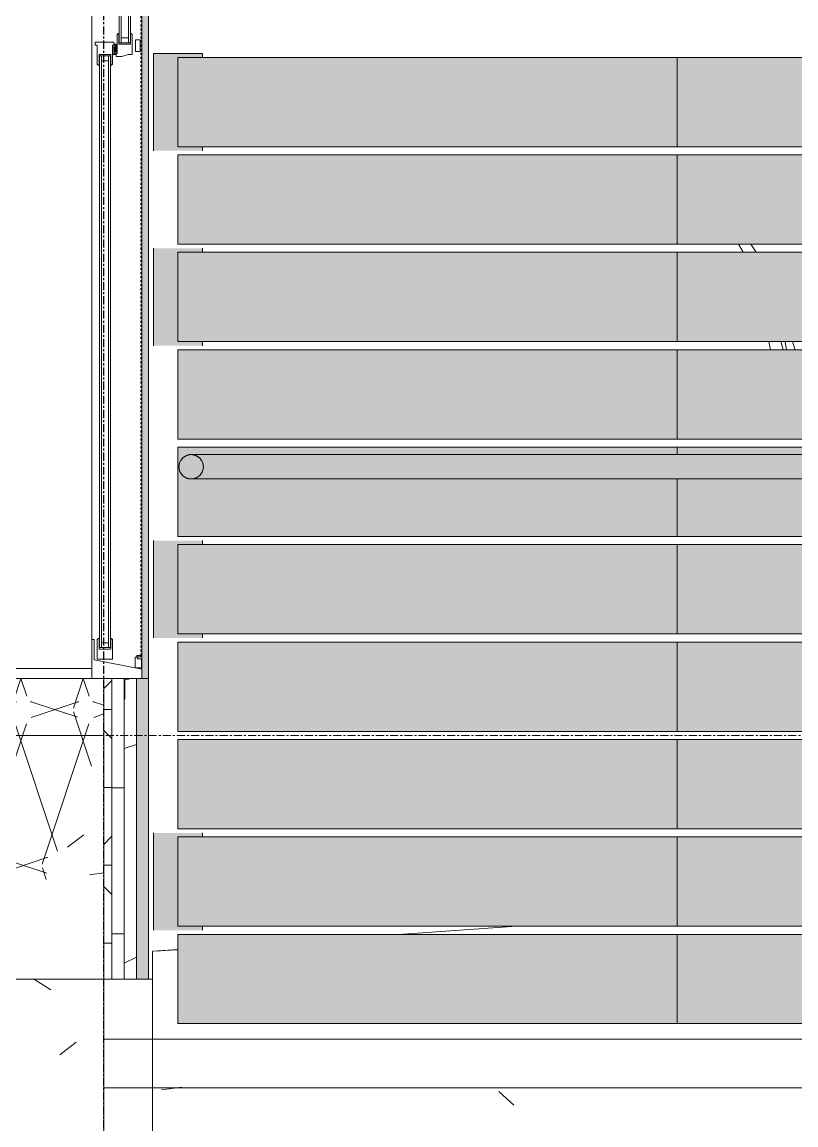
# Model space of a CAD drawing. Header units: inches. Extents: x 1718 to 6958, y -253 to 585.
# Drawn here: x 3824.3 to 3871.9, y -24 to 43.9 of the extents above; entities that cross this region are included whole.
import ezdxf

# ---------------------------------------------------------------- set-up
doc = ezdxf.new("R2010")
doc.units = ezdxf.units.IN
doc.header["$MEASUREMENT"] = 0
for name, pattern in [('Dash', [0.25, 0.125, -0.125]), ('Grid Line 1_2_', [0.875, 0.5, -0.125, 0.125, -0.125]), ('Grid Line 1_2__2_', [0.875, 0.5, -0.125, 0.125, -0.125])]:
    doc.linetypes.add(name, pattern=pattern)
for name, color, linetype, lineweight in [('0-1', 7, 'Continuous', 5), ('0-2', 250, 'Continuous', 9), ('A-DETL-GENF-2', 92, 'Continuous', 13), ('A-DETL-GENF-HDLN', 1, 'Dash', 9), ('A-FLOR-HRAL', 11, 'Continuous', 9), ('A-FLOR-LEVL', 51, 'Continuous', 9), ('A-FLOR-LEVL-1', 250, 'Continuous', 9), ('A-FLOR-LEVL-2', 252, 'Continuous', 9), ('A-FLOR-LEVL-5', 51, 'Grid Line 1_2_', 9), ('A-GLAZ', 151, 'Continuous', 13), ('A-GLAZ-1', 151, 'Continuous', 9), ('A-GLAZ-3', 151, 'Continuous', 20), ('A-GLAZ-CURT', 52, 'Continuous', 9), ('A-GLAZ-CWMG', 51, 'Continuous', 9), ('A-WALL', 113, 'Continuous', 13), ('A-WALL-6', 113, 'Continuous', 5), ('A-WALL-7', 113, 'Continuous', 9), ('A-WALL-PATT-1', 252, 'Continuous', 9), ('C-TOPO-2', 250, 'Continuous', 9), ('G-IMPT', 8, 'Continuous', 9), ('I-FURN', 30, 'Continuous', 9), ('S-FNDN-1', 250, 'Continuous', 9), ('S-FNDN-5', 32, 'Continuous', 9), ('S-GRID-1', 1, 'Grid Line 1_2__2_', 30)]:
    doc.layers.add(name, color=color, linetype=linetype, lineweight=lineweight)
pattern_1 = [(50, (3261.815, 68.768), (27.5427, -2.4099), [2.88, -31.68]), (355, (3261.815, 68.768), (-5.3278, 28.8843), [2.304, -25.344]), (100.451, (3264.11, 68.567), (22.2153, 26.4739), [2.448, -26.924]), (46.184, (3261.815, 76.448), (40.9819, -6.3564), [4.32, -47.52]), (96.636, (3265.23, 75.918), (35.8907, 37.4062), [3.671, -40.386]), (351.184, (3261.815, 76.45), (35.891, 37.4062), [3.456, -38.016]), (21, (3265.655, 74.528), (22.92104, -15.4607), [2.88, -31.68]), (326, (3265.655, 74.528), (9.3435, 27.8457), [2.304, -25.344]), (71.451, (3267.565, 73.24), (32.2648, 12.3844), [2.448, -26.924]), (37.5, (3261.815, 68.768), (0.46686, 12.78271), [1.267, -23.77, 1.267, -24.461, -25.44]), (37.5, (3261.815, 68.768), (0.46686, 12.78271), [-50.765, 1.267, -24.173]), (7.5, (3261.815, 68.768), (10.1016, 15.1451), [1.267, -13.402, 1.267, -23.194, -9.696]), (7.5, (3261.815, 68.768), (10.1016, 15.1451), [-39.13, 1.267, -8.429]), (327.5, (3253.252, 68.768), (20.49916, -0.86578), [1.267, -8.333, 1.267, -28.685, -39.744]), (327.5, (3253.252, 68.768), (20.49916, -0.86578), [-39.552, 1.267, -38.477]), (317.5, (3249.412, 68.768), (22.3948, 3.8443), [1.267, -11.213, 1.267, -18.624, -28.224]), (317.5, (3249.412, 68.768), (22.3948, 3.8443), [-32.371, 1.267, -26.957])]
pattern_2 = [(0, (3261.815, 68.768), (0, 9), []), (90, (3261.815, 68.768), (-9, 6e-16), [])]

# ---------------------------------------------------------------- blocks, each defined once
blk = doc.blocks.new('CTR  - Topography_rvt-1-BUILDING ELEVATION - COURTYARD - LOOKING WEST')
at = {"layer": 'C-TOPO-2'}
for p, q in [((3854.725, -11.75), (3847.47, -12.25)), ((3833.886, -13.186), (3832.324, -13.294)), ((3833.886, -13.203), (3832.324, -13.294)), ((3832.324, -13.294), (3832.802, -13.266)), ((3832.324, -15), (3832.324, -13.294)), ((3832.324, -13.294), (3832.324, -15)), ((3832.324, -13.294), (3832.324, -15))]:
    blk.add_line(p, q, dxfattribs=at)
blk = doc.blocks.new('Ramp - Ramp-1611072-BUILDING ELEVATION - COURTYARD - LOOKING WEST')
at = {"layer": 'A-FLOR-LEVL-1'}
for p, q in [((3943.324, -18.708), (3829.324, -18.708)), ((3829.324, -18.708), (3829.324, -21.708)), ((3829.324, -21.708), (3943.324, -21.708))]:
    blk.add_line(p, q, dxfattribs=at)
blk = doc.blocks.new('CTR - 1st Phase - Structure_rvt-1-BUILDING ELEVATION - COURTYARD - LOOKING WEST')
at = {"layer": 'A-WALL-PATT-1'}
h = blk.add_hatch(dxfattribs=at)
h.set_pattern_fill('FP_42', color=256, style=0, pattern_type=2)
h.set_pattern_definition(pattern_1)
h.paths.add_polyline_path([(3819.324, -168), (3829.324, -168), (3829.324, 0), (3823.824, -13.75), (3823.824, 0), (3823.324, 0), (3823.324, -15), (3819.324, -15), (3819.324, -166.941)], flags=0)
at = {"layer": 'S-FNDN-1'}
for p, q in [((3829.324, 0), (3823.324, 0)), ((3829.324, -168), (3829.324, 0))]:
    blk.add_line(p, q, dxfattribs=at)
at = {"layer": 'S-GRID-1'}
blk.add_line((3829.324, -159.836), (3829.324, 470.5), dxfattribs=at)
at = {"layer": '0-2'}
blk.add_blockref('Ramp - Ramp-1611072-BUILDING ELEVATION - COURTYARD - LOOKING WEST', (0, 0), dxfattribs=at)
blk = doc.blocks.new('Outdoor Table01 - 02ZUTB01_dwg-V9-BUILDING ELEVATION - COURTYARD - LOOKING WEST')
at = {"layer": 'G-IMPT'}
for p, q in [((3868.398, 30.25), (3868.668, 29.75)), ((3869.156, 30.25), (3869.479, 29.75)), ((3870.263, 24.25), (3870.35, 23.75)), ((3871.002, 24.25), (3871.139, 23.75)), ((3871.263, 24.25), (3871.35, 23.75)), ((3871.707, 24.25), (3871.87, 23.75))]:
    blk.add_line(p, q, dxfattribs=at)
blk = doc.blocks.new('Outdoor Table01 - Outdoor Table01-V10-BUILDING ELEVATION - COURTYARD - LOOKING WEST')
blk.add_blockref('Outdoor Table01 - 02ZUTB01_dwg-V9-BUILDING ELEVATION - COURTYARD - LOOKING WEST', (0, 0))
blk = doc.blocks.new('Ramp - Ramp-2760315-BUILDING ELEVATION - COURTYARD - LOOKING WEST')
at = {"layer": 'A-FLOR-LEVL-2'}
h = blk.add_hatch(dxfattribs=at)
h.set_pattern_fill('FP_42', color=256, style=0, pattern_type=2)
h.set_pattern_definition(pattern_1)
h.paths.add_polyline_path([(3938.683, -24.708), (3943.324, -24.708), (3943.324, -18.708), (3829.324, -18.708), (3829.324, -24.708), (3938.517, -24.708)], flags=0)
at = {"layer": 'A-FLOR-LEVL'}
for p, q in [((3943.324, -18.708), (3829.324, -18.708)), ((3829.324, -18.708), (3829.324, -24.708))]:
    blk.add_line(p, q, dxfattribs=at)
blk = doc.blocks.new('Railing - Railing-2760626-BUILDING ELEVATION - COURTYARD - LOOKING WEST')
at = {"layer": 'A-FLOR-HRAL'}
for points in [[(3834.699, 15.792), (3835.229, 16.012), (3835.449, 16.542), (3835.229, 17.073), (3834.699, 17.292), (3834.168, 17.073), (3833.949, 16.542), (3834.168, 16.012)], [(3921.455, 16.542), (3936.824, 16.542), (3936.824, 17.292), (3834.893, 17.267), (3835.074, 17.192), (3835.229, 17.073), (3835.348, 16.917), (3835.423, 16.736), (3835.449, 16.542), (3921.437, 16.542)], [(3933.781, 15.792), (3936.824, 15.818), (3936.824, 16.542), (3835.449, 16.542), (3835.423, 16.348), (3835.348, 16.167), (3835.229, 16.012), (3835.074, 15.893), (3834.893, 15.818), (3834.893, 15.792), (3933.764, 15.792)]]:
    blk.add_hatch(color=256, dxfattribs=at).paths.add_polyline_path(points, flags=0)
for p, q in [((3936.824, 17.292), (3834.699, 17.292)), ((3834.699, 15.792), (3936.824, 15.792))]:
    blk.add_line(p, q, dxfattribs=at)
for start, end in [(0, 180), (180, 360)]:
    blk.add_arc((3834.699, 16.542), 0.75, start, end, dxfattribs=at)
for points in [[(3833.949, 16.542), (3833.949, 16.608), (3833.962, 16.706), (3834.004, 16.83), (3834.047, 16.918), (3834.093, 16.987), (3834.135, 17.037), (3834.179, 17.085), (3834.241, 17.139), (3834.309, 17.185), (3834.367, 17.215), (3834.412, 17.236), (3834.458, 17.253), (3834.504, 17.267), (3834.552, 17.278), (3834.601, 17.286), (3834.65, 17.291), (3834.699, 17.293), (3834.748, 17.291), (3834.797, 17.286), (3834.845, 17.278), (3834.893, 17.267), (3834.94, 17.253), (3834.986, 17.236), (3835.031, 17.215), (3835.074, 17.192), (3835.115, 17.166), (3835.169, 17.128), (3835.218, 17.085), (3835.263, 17.037), (3835.305, 16.987), (3835.35, 16.918), (3835.393, 16.83), (3835.436, 16.706), (3835.448, 16.608), (3835.449, 16.542)], [(3835.449, 16.542), (3835.448, 16.477), (3835.436, 16.379), (3835.393, 16.254), (3835.35, 16.166), (3835.305, 16.098), (3835.263, 16.047), (3835.218, 16), (3835.157, 15.946), (3835.088, 15.9), (3835.031, 15.869), (3834.986, 15.849), (3834.94, 15.832), (3834.893, 15.817), (3834.845, 15.806), (3834.797, 15.798), (3834.748, 15.793), (3834.699, 15.792), (3834.65, 15.793), (3834.601, 15.798), (3834.552, 15.806), (3834.504, 15.817), (3834.458, 15.832), (3834.412, 15.849), (3834.367, 15.869), (3834.323, 15.892), (3834.282, 15.918), (3834.228, 15.956), (3834.179, 16), (3834.135, 16.047), (3834.093, 16.098), (3834.047, 16.166), (3834.004, 16.254), (3833.962, 16.379), (3833.949, 16.477), (3833.949, 16.542)]]:
    blk.add_open_spline(points, degree=3, knots=[0, 0, 0, 0, 0.083333, 0.125, 0.166667, 0.208333, 0.229167, 0.25, 0.291667, 0.333333, 0.354167, 0.375, 0.395833, 0.416667, 0.4375, 0.458333, 0.479167, 0.5, 0.520833, 0.541667, 0.5625, 0.583333, 0.604167, 0.625, 0.645833, 0.666667, 0.6875, 0.708333, 0.75, 0.770833, 0.791667, 0.833333, 0.875, 0.916667, 1, 1, 1, 1], dxfattribs=at)
blk = doc.blocks.new('Horizontal_Siding - Horizontal_Siding-2854787-BUILDING ELEVATION - COURTYARD - LOOKING WEST')
at = {"layer": 'A-GLAZ-CURT'}
blk.add_hatch(color=256, dxfattribs=at).paths.add_polyline_path([(3927.351, -17.75), (3929.089, -17.715), (3929.06, -12.25), (3896.855, -12.25), (3896.855, -17.75), (3927.307, -17.75)], flags=0)
for p, q in [((3929.089, -12.25), (3896.855, -12.25)), ((3896.855, -12.25), (3896.855, -17.75)), ((3929.089, -17.75), (3929.089, -12.25)), ((3896.855, -17.75), (3929.089, -17.75))]:
    blk.add_line(p, q, dxfattribs=at)
blk = doc.blocks.new('Horizontal_Siding - Horizontal_Siding-V43-BUILDING ELEVATION - COURTYARD - LOOKING WEST')
at = {"layer": 'A-GLAZ-CURT'}
h = blk.add_hatch(color=256, dxfattribs=at)
h.paths.add_polyline_path([(3894.665, 12.25), (3896.855, 12.25), (3896.855, 15.792), (3864.621, 15.792), (3864.621, 12.25), (3894.647, 12.25)], flags=0)
h.paths.add_polyline_path([(3891.832, 17.292), (3896.855, 17.314), (3896.816, 17.75), (3864.621, 17.75), (3864.621, 17.292), (3888.924, 17.292)], flags=0)
for p, q in [((3896.855, 17.75), (3864.621, 17.75)), ((3864.621, 17.75), (3864.621, 17.292)), ((3896.855, 17.292), (3896.855, 17.75)), ((3864.621, 15.792), (3864.621, 12.25)), ((3896.855, 12.25), (3896.855, 15.792)), ((3864.621, 12.25), (3896.855, 12.25))]:
    blk.add_line(p, q, dxfattribs=at)
blk = doc.blocks.new('Rectangular Mullion - RAILING POST-2805733-BUILDING ELEVATION - COURTYARD - LOOKING WEST')
at = {"layer": 'A-GLAZ-CWMG'}
blk.add_hatch(color=256, dxfattribs=at).paths.add_polyline_path([(3835.386, -12), (3835.386, -11.75), (3833.886, -11.75), (3833.886, -6.25), (3835.386, -6.25), (3835.386, -6), (3832.386, -6), (3832.386, -12), (3833.886, -12)], flags=0)
for p, q in [((3832.386, -6), (3832.386, -12)), ((3835.386, -6.25), (3835.386, -6)), ((3835.386, -12), (3835.386, -11.75))]:
    blk.add_line(p, q, dxfattribs=at)
blk = doc.blocks.new('Rectangular Mullion - RAILING POST-2805734-BUILDING ELEVATION - COURTYARD - LOOKING WEST')
at = {"layer": 'A-GLAZ-CWMG'}
blk.add_hatch(color=256, dxfattribs=at).paths.add_polyline_path([(3833.886, 36), (3835.386, 36), (3835.386, 36.25), (3833.886, 36.25), (3833.886, 41.75), (3835.386, 41.75), (3835.386, 42), (3832.386, 42), (3832.386, 36)], flags=0)
for p, q in [((3832.386, 42), (3835.386, 42)), ((3832.386, 42), (3832.386, 36)), ((3835.386, 41.75), (3835.386, 42)), ((3835.386, 36), (3835.386, 36.25))]:
    blk.add_line(p, q, dxfattribs=at)
blk = doc.blocks.new('Horizontal_Siding - Horizontal_Siding-V45-BUILDING ELEVATION - COURTYARD - LOOKING WEST')
at = {"layer": 'A-GLAZ-CURT'}
blk.add_hatch(color=256, dxfattribs=at).paths.add_polyline_path([(3946.297, 24.25), (3959.824, 24.25), (3959.824, 29.75), (3929.089, 29.75), (3929.089, 24.25), (3937.918, 24.25)], flags=0)
for p, q in [((3959.824, 29.75), (3929.089, 29.75)), ((3929.089, 29.75), (3929.089, 24.25)), ((3959.824, 24.25), (3959.824, 29.75)), ((3929.089, 24.25), (3959.824, 24.25))]:
    blk.add_line(p, q, dxfattribs=at)
blk = doc.blocks.new('Horizontal_Siding - Horizontal_Siding-V46-BUILDING ELEVATION - COURTYARD - LOOKING WEST')
at = {"layer": 'A-GLAZ-CURT'}
h = blk.add_hatch(color=256, dxfattribs=at)
h.paths.add_polyline_path([(3835.229, 16.012), (3835.348, 16.167), (3835.423, 16.348), (3835.423, 16.481), (3835.293, 16.167)], flags=0)
h.paths.add_polyline_path([(3834.699, 15.792), (3834.893, 15.818), (3835.074, 15.893), (3835.074, 15.948), (3834.76, 15.818)], flags=0)
h.paths.add_polyline_path([(3835.229, 17.073), (3835.449, 16.542), (3835.423, 16.736), (3835.348, 16.917)], flags=0)
h.paths.add_polyline_path([(3834.699, 17.292), (3835.229, 17.073), (3835.074, 17.192), (3834.893, 17.267)], flags=0)
h.paths.add_polyline_path([(3864.621, 12.25), (3864.621, 15.792), (3834.699, 15.792), (3834.168, 16.012), (3833.949, 16.542), (3834.168, 17.073), (3834.699, 17.292), (3864.621, 17.292), (3864.621, 17.75), (3833.886, 17.75), (3833.886, 12.25), (3837.367, 12.25)], flags=0)
for p, q in [((3864.621, 17.75), (3833.886, 17.75)), ((3833.886, 17.75), (3833.886, 12.25)), ((3864.621, 17.292), (3864.621, 17.75)), ((3864.621, 12.25), (3864.621, 15.792)), ((3833.886, 12.25), (3864.621, 12.25))]:
    blk.add_line(p, q, dxfattribs=at)
blk = doc.blocks.new('Window-Double_Hung-Marvin-Essential - ESDH3066 - 1st Floor-V61-BUILDING ELEVATION - COURTYARD - LOOKING WEST')
at = {"layer": 'A-DETL-GENF-2'}
for p, q in [((3830.27, 42.657), (3830.27, 79.093)), ((3830.396, 42.657), (3830.396, 79.093)), ((3830.833, 42.657), (3830.833, 79.093)), ((3830.958, 42.657), (3830.958, 79.093)), ((3830.136, 43.158), (3830.197, 43.219)), ((3830.136, 42), (3830.136, 43.158)), ((3830.197, 43.219), (3830.254, 43.219)), ((3830.254, 43.219), (3830.254, 42.563)), ((3830.396, 42.96), (3830.833, 42.96)), ((3830.972, 42.563), (3830.972, 43.219)), ((3830.972, 43.219), (3831.013, 43.219)), ((3831.074, 43.158), (3831.013, 43.219)), ((3831.074, 43.158), (3831.074, 41.937)), ((3831.271, 42.833), (3831.271, 42.108)), ((3831.557, 42.833), (3831.271, 42.833)), ((3831.557, 42.108), (3831.557, 42.833)), ((3829.944, 42.682), (3828.797, 42.682)), ((3828.797, 42.682), (3828.797, 42.5)), ((3828.797, 42.5), (3828.917, 42.5)), ((3828.917, 42.5), (3828.917, 41.342)), ((3829.855, 41.342), (3829.855, 42.5)), ((3829.855, 42.5), (3830.023, 42.5)), ((3829.886, 41.937), (3829.886, 42.405)), ((3829.886, 42.405), (3829.954, 42.405)), ((3829.944, 42.562), (3829.944, 42.682)), ((3829.944, 42.562), (3830.083, 42.562)), ((3829.954, 42), (3829.954, 42.405)), ((3830.023, 42.5), (3830.023, 42.078)), ((3830.083, 42.078), (3830.083, 42.562)), ((3830.254, 42.563), (3830.972, 42.563)), ((3830.27, 42.657), (3830.958, 42.657)), ((3831.271, 42.108), (3831.557, 42.108)), ((3829.035, 41.937), (3829.754, 41.937)), ((3829.035, 41.281), (3829.035, 41.937)), ((3829.051, 41.843), (3829.74, 41.843)), ((3829.051, 5.407), (3829.051, 41.843)), ((3829.177, 5.407), (3829.177, 41.843)), ((3829.177, 41.54), (3829.614, 41.54)), ((3829.614, 5.407), (3829.614, 41.843)), ((3829.74, 5.407), (3829.74, 41.843)), ((3829.754, 41.937), (3829.754, 41.281)), ((3829.886, 41.937), (3830.083, 41.937)), ((3829.954, 42), (3830.136, 42)), ((3830.083, 42.078), (3830.023, 42.078)), ((3830.083, 41.807), (3830.083, 41.937)), ((3830.083, 41.807), (3830.439, 41.807)), ((3830.439, 41.807), (3830.814, 41.937)), ((3830.814, 41.937), (3831.074, 41.937)), ((3828.917, 41.342), (3828.978, 41.281)), ((3828.978, 41.281), (3829.035, 41.281)), ((3829.754, 41.281), (3829.794, 41.281)), ((3829.855, 41.342), (3829.794, 41.281)), ((3828.574, 5.906), (3828.574, 3.5)), ((3828.73, 5.906), (3828.574, 5.906)), ((3828.73, 4.659), (3828.73, 5.906)), ((3828.917, 5.908), (3828.978, 5.969)), ((3828.917, 4.687), (3828.917, 5.908)), ((3828.978, 5.969), (3829.035, 5.969)), ((3829.035, 5.969), (3829.035, 5.313)), ((3829.177, 5.71), (3829.614, 5.71)), ((3829.754, 5.313), (3829.754, 5.969)), ((3829.754, 5.969), (3829.794, 5.969)), ((3829.855, 5.908), (3829.794, 5.969)), ((3829.855, 5.908), (3829.855, 4.687)), ((3829.035, 5.313), (3829.754, 5.313)), ((3829.051, 5.407), (3829.74, 5.407)), ((3831.26, 4.821), (3831.353, 4.821)), ((3831.26, 4.821), (3831.26, 4.161)), ((3831.353, 4.911), (3831.604, 4.911)), ((3831.353, 4.821), (3831.353, 4.911)), ((3831.401, 4.839), (3831.401, 4.717)), ((3831.604, 4.839), (3831.401, 4.839)), ((3831.604, 4.839), (3831.604, 4.911)), ((3831.667, 4.088), (3828.73, 4.659)), ((3828.917, 4.687), (3829.855, 4.687)), ((3831.635, 4.161), (3831.26, 4.161)), ((3831.401, 4.717), (3831.635, 4.717)), ((3831.635, 4.717), (3831.635, 4.161)), ((3831.667, 3.5), (3831.667, 4.088)), ((3828.574, 3.5), (3831.667, 3.5)), ((3830.574, 3.5), (3831.667, 3.5)), ((3830.574, 3.5), (3830.574, 2.242)), ((3830.854, 3.457), (3830.614, 3.457)), ((3830.614, 3.457), (3830.614, 2.242)), ((3830.854, 3.5), (3830.854, 3.457)), ((3830.574, 2.242), (3830.614, 2.242))]:
    blk.add_line(p, q, dxfattribs=at)
at = {"layer": 'A-DETL-GENF-HDLN'}
blk.add_line((3831.604, 4.911), (3831.604, 79.354), dxfattribs=at)
at = {"layer": 'A-GLAZ'}
blk.add_line((3828.542, 4.125), (3823.199, 4.125), dxfattribs=at)
at = {"layer": 'A-GLAZ-1'}
for p, q in [((3828.574, 81), (3828.574, 3.5)), ((3831.667, 3.5), (3831.667, 81))]:
    blk.add_line(p, q, dxfattribs=at)
at = {"layer": 'A-GLAZ-3'}
for p, q in [((3823.199, 3.5), (3828.542, 3.5)), ((3828.574, 3.5), (3831.667, 3.5))]:
    blk.add_line(p, q, dxfattribs=at)

msp = doc.modelspace()

# ---------------------------------------------------------------- hatches: boundary and pattern name
at = {"layer": 'A-WALL'}
h = msp.add_hatch(color=256, dxfattribs=at)
h.paths.add_polyline_path([(3831.324, -15), (3832.074, -15), (3832.074, 3.5), (3831.324, 3.5), (3831.324, -12.803)], flags=0)
h.paths.add_polyline_path([(3832.074, 81), (3832.074, 110), (3831.324, 110), (3831.324, 81), (3831.667, 81)], flags=0)
at = {"layer": 'A-WALL-6'}
msp.add_hatch(color=256, dxfattribs=at).paths.add_polyline_path([(3831.667, 3.5), (3832.074, 3.5), (3832.074, 81), (3831.667, 81), (3831.667, 12.517)], flags=0)
at = {"layer": 'A-WALL-PATT-1'}
h = msp.add_hatch(dxfattribs=at)
h.set_pattern_fill('FP_1', color=256, style=0, pattern_type=2)
h.set_pattern_definition([(161.57, (3262.295, 69.248), (-3.8399538, -1.54e-05), [0, -27.322, 3.034, 0]), (18.43, (3261.335, 69.248), (-3.8399538, 1.54e-05), [0, -27.322, 3.034, 0]), (108.43, (3262.295, 69.248), (1.919622, -9.6005246), [9.106, -21.25]), (71.57, (3261.335, 69.248), (1.919622, 9.6005246), [9.106, -21.25])])
h.paths.add_polyline_path([(3823.824, -13.75), (3829.324, 0), (3829.324, 3.5), (3823.824, 3.5), (3823.824, -11.411)], flags=0)
h.paths.add_polyline_path([(3823.824, 81), (3829.324, 81), (3829.324, 110), (3823.825, 109.992), (3823.824, 84.3)], flags=0)
h = msp.add_hatch(dxfattribs=at)
h.set_pattern_fill('FP_4', color=256, style=0, pattern_type=2)
h.set_pattern_definition([(0, (3261.815, 68.768), (0, 4.798), []), (315, (3261.815, 68.768), (4.798427, 0), [6.786, -6.786]), (45, (3261.815, 68.768), (4.798427, 0), [6.786, -6.786])])
h.paths.add_polyline_path([(3829.824, -15), (3829.824, 3.5), (3829.324, 3.5), (3829.324, -15)], flags=0)
h.paths.add_polyline_path([(3829.824, 81), (3829.824, 110), (3829.324, 110), (3829.324, 81)], flags=0)
h = msp.add_hatch(dxfattribs=at)
h.set_pattern_fill('FP_9', color=256, style=0, pattern_type=2)
h.set_pattern_definition(pattern_2)
h.paths.add_polyline_path([(3830.574, -15), (3830.574, 3.5), (3829.824, 3.5), (3829.824, -15)], flags=0)
h.paths.add_polyline_path([(3830.574, 81), (3830.574, 110), (3829.824, 110), (3829.824, 81)], flags=0)
h = msp.add_hatch(dxfattribs=at)
h.set_pattern_fill('FP_8', color=256, style=0, pattern_type=2)
h.set_pattern_definition([(216.87, (3271.415, 92.768), (71.999914, 48.00013), [12, -108]), (206.565, (3285.815, 85.568), (-23.99974, -23.9997), [26.833, -26.833]), (198.435, (3285.815, 73.568), (-47.99987, -23.99952), [15.179, -60.716])])
h.paths.add_polyline_path([(3831.324, -15), (3831.324, 3.5), (3830.574, 3.5), (3830.574, -15)], flags=0)
h.paths.add_polyline_path([(3830.574, 81), (3831.324, 81), (3831.324, 110), (3830.574, 110), (3830.574, 84.3)], flags=0)
h = msp.add_hatch(dxfattribs=at)
h.set_pattern_fill('FP_9', color=256, style=0, pattern_type=2)
h.set_pattern_definition(pattern_2)
h.paths.add_polyline_path([(3829.324, -168), (3832.324, -168), (3832.324, -24.708), (3829.324, -24.708), (3829.324, -166.941)], flags=0)
h.paths.add_polyline_path([(3829.402, -18.708), (3832.324, -18.708), (3832.324, -15), (3829.324, -15), (3829.324, -18.708)], flags=0)

# ---------------------------------------------------------------- linework, layer by layer
at = {"layer": 'A-FLOR-LEVL-5'}
msp.add_line((1830.948, 0), (4167.964, 0), dxfattribs=at)
at = {"layer": 'A-WALL'}
for p, q in [((3829.324, -15), (3829.324, 3.5)), ((3829.824, -15), (3829.824, 3.5)), ((3830.574, -15), (3830.574, 3.5)), ((3831.324, -15), (3831.324, 3.5))]:
    msp.add_line(p, q, dxfattribs=at)
at = {"layer": 'A-WALL-7'}
for p, q in [((3832.074, 110), (3832.074, -15)), ((3832.074, 3.5), (3831.667, 3.5)), ((3823.199, -15), (3832.074, -15))]:
    msp.add_line(p, q, dxfattribs=at)
at = {"layer": 'S-FNDN-5'}
for p, q in [((3829.324, -15), (3829.324, -168)), ((3832.324, -15), (3832.074, -15)), ((3832.324, -168), (3832.324, -15))]:
    msp.add_line(p, q, dxfattribs=at)

# ---------------------------------------------------------------- block references
at = {"layer": '0-1'}
for name in ['CTR - 1st Phase - Structure_rvt-1-BUILDING ELEVATION - COURTYARD - LOOKING WEST', 'CTR  - Topography_rvt-1-BUILDING ELEVATION - COURTYARD - LOOKING WEST']:
    msp.add_blockref(name, (0, 0), dxfattribs=at)
at = {"layer": 'A-FLOR-HRAL'}
msp.add_blockref('Railing - Railing-2760626-BUILDING ELEVATION - COURTYARD - LOOKING WEST', (0, 0), dxfattribs=at)
at = {"layer": 'A-FLOR-LEVL'}
msp.add_blockref('Ramp - Ramp-2760315-BUILDING ELEVATION - COURTYARD - LOOKING WEST', (0, 0), dxfattribs=at)
at = {"layer": 'A-GLAZ-1'}
msp.add_blockref('Window-Double_Hung-Marvin-Essential - ESDH3066 - 1st Floor-V61-BUILDING ELEVATION - COURTYARD - LOOKING WEST', (0, 0), dxfattribs=at)
at = {"layer": 'A-GLAZ-CURT'}
for name, p in [('Horizontal_Siding - Horizontal_Siding-V45-BUILDING ELEVATION - COURTYARD - LOOKING WEST', (-95.203, 12)), ('Horizontal_Siding - Horizontal_Siding-2854787-BUILDING ELEVATION - COURTYARD - LOOKING WEST', (-32.234, 54)), ('Horizontal_Siding - Horizontal_Siding-V45-BUILDING ELEVATION - COURTYARD - LOOKING WEST', (-95.203, 6)), ('Horizontal_Siding - Horizontal_Siding-2854787-BUILDING ELEVATION - COURTYARD - LOOKING WEST', (-32.234, 48)), ('Horizontal_Siding - Horizontal_Siding-V45-BUILDING ELEVATION - COURTYARD - LOOKING WEST', (-95.203, 0)), ('Horizontal_Siding - Horizontal_Siding-2854787-BUILDING ELEVATION - COURTYARD - LOOKING WEST', (-32.234, 42)), ('Horizontal_Siding - Horizontal_Siding-V45-BUILDING ELEVATION - COURTYARD - LOOKING WEST', (-95.203, -6)), ('Horizontal_Siding - Horizontal_Siding-2854787-BUILDING ELEVATION - COURTYARD - LOOKING WEST', (-32.234, 36)), ('Horizontal_Siding - Horizontal_Siding-V46-BUILDING ELEVATION - COURTYARD - LOOKING WEST', (0, 0)), ('Horizontal_Siding - Horizontal_Siding-V43-BUILDING ELEVATION - COURTYARD - LOOKING WEST', (0, 0)), ('Horizontal_Siding - Horizontal_Siding-V45-BUILDING ELEVATION - COURTYARD - LOOKING WEST', (-95.203, -18)), ('Horizontal_Siding - Horizontal_Siding-2854787-BUILDING ELEVATION - COURTYARD - LOOKING WEST', (-32.234, 24)), ('Horizontal_Siding - Horizontal_Siding-V45-BUILDING ELEVATION - COURTYARD - LOOKING WEST', (-95.203, -24)), ('Horizontal_Siding - Horizontal_Siding-2854787-BUILDING ELEVATION - COURTYARD - LOOKING WEST', (-32.234, 18)), ('Horizontal_Siding - Horizontal_Siding-V45-BUILDING ELEVATION - COURTYARD - LOOKING WEST', (-95.203, -30)), ('Horizontal_Siding - Horizontal_Siding-2854787-BUILDING ELEVATION - COURTYARD - LOOKING WEST', (-32.234, 12)), ('Horizontal_Siding - Horizontal_Siding-V45-BUILDING ELEVATION - COURTYARD - LOOKING WEST', (-95.203, -36)), ('Horizontal_Siding - Horizontal_Siding-2854787-BUILDING ELEVATION - COURTYARD - LOOKING WEST', (-32.234, 6)), ('Horizontal_Siding - Horizontal_Siding-V45-BUILDING ELEVATION - COURTYARD - LOOKING WEST', (-95.203, -42)), ('Horizontal_Siding - Horizontal_Siding-2854787-BUILDING ELEVATION - COURTYARD - LOOKING WEST', (-32.234, 0))]:
    msp.add_blockref(name, p, dxfattribs=at)
at = {"layer": 'A-GLAZ-CWMG'}
for name, p in [('Rectangular Mullion - RAILING POST-2805734-BUILDING ELEVATION - COURTYARD - LOOKING WEST', (0, 0)), ('Rectangular Mullion - RAILING POST-2805733-BUILDING ELEVATION - COURTYARD - LOOKING WEST', (0, 36)), ('Rectangular Mullion - RAILING POST-2805733-BUILDING ELEVATION - COURTYARD - LOOKING WEST', (0, 18)), ('Rectangular Mullion - RAILING POST-2805733-BUILDING ELEVATION - COURTYARD - LOOKING WEST', (0, 0))]:
    msp.add_blockref(name, p, dxfattribs=at)
at = {"layer": 'I-FURN'}
msp.add_blockref('Outdoor Table01 - Outdoor Table01-V10-BUILDING ELEVATION - COURTYARD - LOOKING WEST', (0, 0), dxfattribs=at)

doc.saveas('drawing.dxf')
